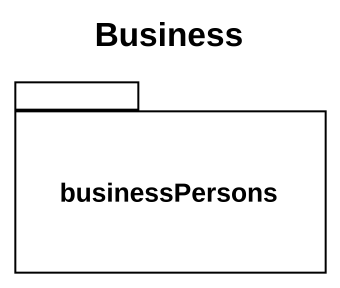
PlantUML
@startuml
title Business
package businessPersons {
}
@enduml
